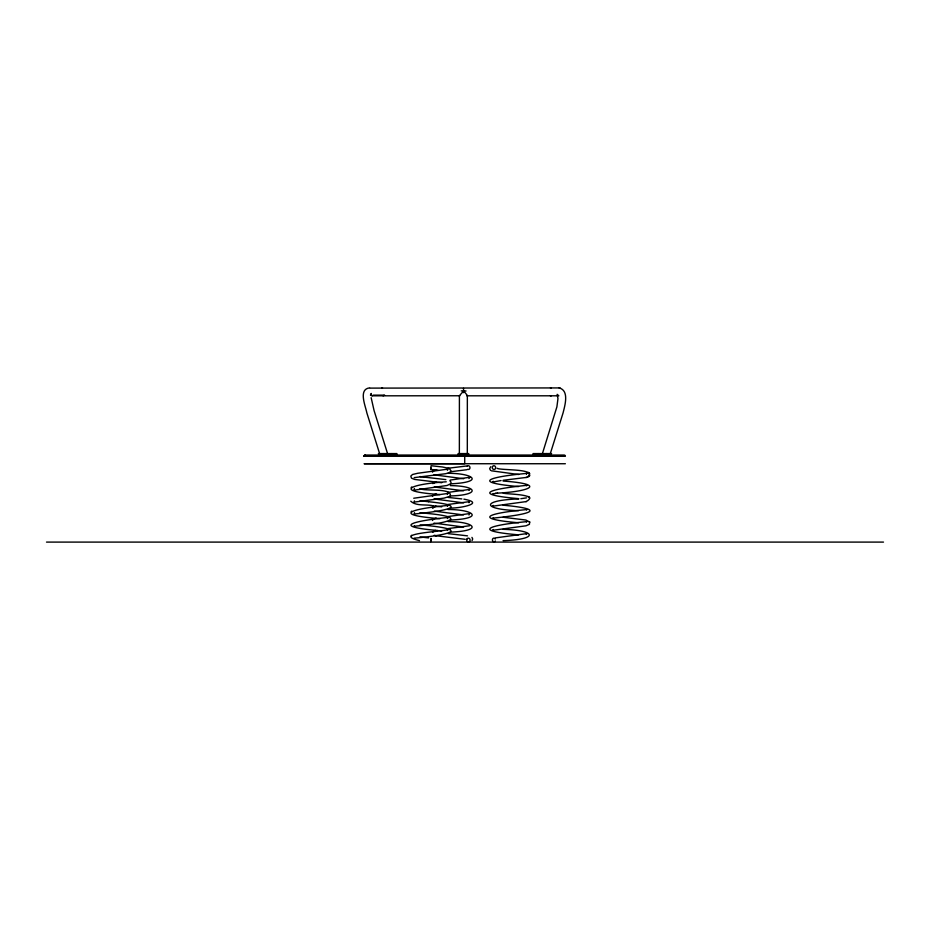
<?xml version="1.0" encoding="UTF-8"?>
<svg xmlns="http://www.w3.org/2000/svg" width="930" height="930" viewBox="0 0 930 930"><rect width="100%" height="100%" fill="white"/><g stroke="black" fill="none" stroke-linecap="round" stroke-linejoin="round"><path stroke-width="1.4" d="M459.362 453.584L459.408 395.715L463.593 391.03M467.313 453.584L467.348 395.448L463.593 390.786L463.593 392.6M463.593 392.437L463.605 391.321M414.489 512.663L414.338 513.604M414.478 488.541L413.699 490.238L447.063 485.495L450.818 483.658L451.05 482.24L449.957 480.845M430.741 540.016C430.45 545.364 431.706 536.04 430.846 539.086M468.952 514.976L469.673 513.569L447.772 516.58M431.043 468.081L430.753 469.464L431.078 465.721L442.355 466.976L449.213 468.418L451.085 470.906L449.667 472.591L445.575 473.719L414.187 477.636M370.989 395.448L371.256 393.471L370.431 395.145M414.489 500.851L413.908 502.142L444.029 498.12L450.422 496.178M468.976 478.543L469.871 477.253L450.178 480.089M468.964 502.677L469.29 501.77M527.043 477.264C538.644 468.29 500.747 470.627 497.12 468.29M447.365 470.313L448.109 469.092L417.64 473.289L412.513 474.498L410.816 476.09L411.478 478.16L414.664 479.438L441.738 482.74M447.365 494.458L447.772 493.574M447.365 518.568L448.341 517.359C426.556 519.661 382.37 525.717 437.96 530.519M542.423 453.584L556.884 406.898L557.965 398.633L557.163 394.343L558.825 395.796L466.802 395.808M549.305 454.503L549.584 453.584M550.327 453.584L563.045 413.001C564.824 405.747 569.567 390.542 559.128 387.915M469.011 490.377L469.673 489.436L447.772 492.435M432.462 520.498L433.461 519.068L436.193 518.057M432.462 496.329L433.461 494.911L436.193 493.9M432.473 472.184L433.496 470.766L436.217 469.755M526.299 534.459L527.031 533.576L495.318 537.912M447.435 530.391L448.132 529.507C443.784 531.6 390.588 533.529 419.476 540.632M447.423 506.28L447.935 505.455C419.604 507.943 385.392 514.278 439.96 518.696M493.319 529.519L492.516 530.344L525.973 525.81L529.449 524.299L529.589 521.742M493.33 505.397L492.516 506.211L526.38 501.561M493.307 481.275L492.493 482.089L501.072 480.554M436.007 481.891L432.787 483.6M432.927 507.466L432.531 508.175L435.996 506.048M432.531 532.332L435.345 530.344M526.473 485.762L527.008 485.321C499.398 488.041 463.582 493.76 518.626 498.654M526.461 509.896L527.019 509.547C499.445 512.023 463.593 517.952 518.626 522.788M526.357 473.916L526.787 473.393C504.676 475.346 460.466 481.38 518.51 486.576M529.461 475.997L529.844 475.288M493.226 493.563L492.726 494.039L495.899 493.319M493.237 517.673L492.726 518.15C514.209 516.034 558.721 510.372 503.084 505.188M446.272 481.81C415.571 483.588 388.531 490.901 439.96 494.574M414.21 525.892L413.897 526.264C446.179 523.52 474.66 517.15 419.942 512.779M464.884 455.026L464.721 456.119L464.582 455.061M472.045 540.586L472.707 538.97L471.952 537.377M526.473 497.875L520.847 498.701M526.473 521.997L526.81 521.649C501.433 523.927 462.501 529.961 518.498 534.843M414.071 514.023C424.905 513 481.984 507.129 428.556 501.723M450.062 496.504C453.7 487.39 424.417 491.598 419.953 488.634M411.141 535.82L411.746 535.238M414.071 538.156C436.972 536.296 480.938 530.135 420.093 524.869M450.085 472.37L450.69 471.789M411.141 511.686L411.746 511.105M450.318 496.26L450.678 495.923C479.822 495.179 478.88 485.948 450.294 485.6M411.153 487.518L411.769 486.948M490.715 466.721L489.668 468.65L490.424 470.231M469.476 501.654L447.83 504.49M469.476 525.775L447.83 528.624M433.264 531.263L434.147 530.739M528.24 476.869L529.124 476.346M450.573 483.833C484.379 482.345 474.474 473.335 448.086 473.277M447.911 493.446L413.722 498.236M525.973 501.665C540.528 493.993 506.246 494.4 503.177 493.109M383.055 395.82L384.59 395.145L373.465 395.145L371.709 395.82L459.839 395.762M381.707 388.112L382.521 387.903M503.142 480.287L526.392 477.427M525.996 477.532L527.473 477.148M370.187 388.112L560.069 387.926M466.848 465.953L447.783 468.29M467.069 469.685L450.597 471.743M495.516 493.377L497.515 493.086M450.608 520.01C484.239 518.615 474.719 509.57 448.016 509.489M461.234 390.867L466.058 390.995M497.166 493.133C526.101 491.854 550.304 484.53 503.095 481.031M503.072 540.632C538.307 539.563 537.703 530.356 503.084 529.31M450.573 507.954C457.409 508.664 487.064 503.432 463.884 499.143M450.573 532.111C484.112 530.809 474.684 521.579 448.086 521.567M518.812 498.922C481.542 500.142 480.705 509.315 518.51 510.698M369.57 387.903C358.085 389.182 365.571 406.131 366.827 412.804L379.603 453.584M378.347 453.584L396.971 453.584M532.983 453.584L551.606 453.584M378.522 454.631L396.971 454.631M532.983 454.631L550.909 454.631M364.072 456.281L565.37 456.305A1.256 1.256 0 0 0 564.115 455.049L365.327 455.049A1.256 1.256 0 0 0 364.072 456.305A1.256 1.256 0 0 1 365.327 455.026M565.37 463.733L364.072 463.733L464.721 463.698L464.721 455.037M46.5 542.097L883.5 542.097M550.444 387.915L551.351 387.926M550.421 395.796L551.316 395.808M430.753 469.464L437.879 470.173M433.275 505.874C426.3 503.979 416.268 506.536 410.769 501.2M461.838 498.922L448.086 497.422M426.149 477.334L445.842 479.613M428.625 501.735L420.093 500.735M433.206 505.874L441.727 506.862M428.591 537.912L419.942 536.901M503.177 517.254L525.88 520.044L529.833 522.172M463.663 478.741L433.996 474.812M423.871 477.078L426.277 477.346M463.5 490.808L434.229 486.983M463.64 502.874L434.019 498.945M463.489 514.929L434.24 511.116M463.64 527.019L434.019 523.102M448.016 533.611L467.499 535.854M424.057 477.102L420.104 476.59M518.638 474.521L491.296 470.778M465.267 539.319L436.112 535.761M440.076 530.774L441.727 531.007M434.252 535.273L435.473 535.622M435.031 535.529L436.53 535.843M548.642 454.293L546.387 453.584L546.375 454.631M463.861 391.321L463.593 390.693M449.016 528.693L449.981 529.147M528.135 472.335L529.042 472.824M528.17 496.481L529.065 496.969M529.391 473.161L529.821 473.858M529.414 497.306L529.833 498.003M387.554 453.584L374.093 410.642L371.151 397.68M463.477 388.333L463.559 389.6M538.214 453.584L538.214 454.631M391.739 453.584L391.739 454.631M383.579 453.584L383.579 454.631M467.267 466.267A1.872 1.523 81.2 0 1 469.325 466.163A1.872 1.523 81.2 0 1 469.731 468.662A1.872 1.523 81.2 0 1 467.744 469.208M495.341 540.935A1.872 1.523 81.2 0 1 493.063 541.446A1.872 1.523 81.2 0 1 492.9 538.586A1.872 1.523 81.2 0 1 495.237 539.063M527.205 473.149L526.38 473.637L527.205 473.149M468.569 453.584L458.106 453.584L458.106 454.631L468.569 454.631L468.569 453.584M466.906 539.063A1.872 1.697 77.8 0 0 468.476 541.876A1.872 1.697 77.8 0 0 469.859 539.086A1.872 1.697 77.8 0 0 466.906 539.063M492.458 466.651A1.872 1.697 77.8 0 0 494.028 469.464A1.872 1.697 77.8 0 0 495.411 466.662A1.872 1.697 77.8 0 0 492.458 466.651"/></g></svg>
